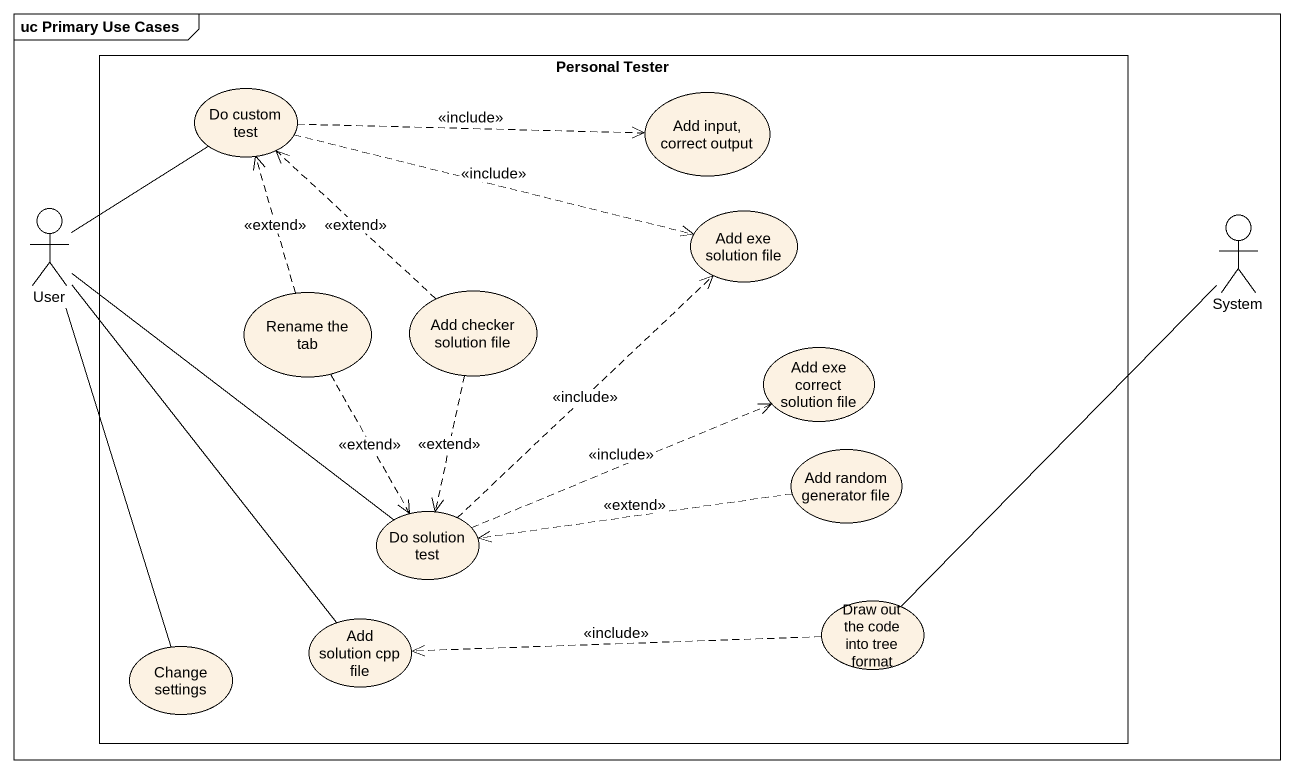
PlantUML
@startuml
mainframe uc Primary Use Cases
rectangle "Personal Tester" as Personal_Tester {
  usecase "Do custom test" as Do_custom_test
  usecase "Add input, correct output" as Add_input_correct_output
  usecase "Add exe solution file" as Add_exe_solution_file
  usecase "Rename the tab" as Rename_the_tab
  usecase "Add checker solution file" as Add_checker_solution_file
  usecase "Add exe correct solution file" as Add_exe_correct_solution
  usecase "Add random generator file" as Add_random_generator_file
  usecase "Do solution test" as Do_solution_test
  usecase "Add solution cpp file" as Add_solution_cpp_file
  usecase "Draw out the code into tree format" as Draw_out_the_code_into_tree
  usecase "Change settings" as Change_settings
}
actor User
actor System
Do_custom_test .right.> Add_input_correct_output : <<include>>
Do_custom_test .right.> Add_exe_solution_file : <<include>>
User -up- Do_custom_test
User -- Do_solution_test
User -- Add_solution_cpp_file
User -- Change_settings
System -- Draw_out_the_code_into_tree
Rename_the_tab .up.> Do_custom_test : <<extend>>
Rename_the_tab ..> Do_solution_test : <<extend>>
Add_checker_solution_file .up.> Do_custom_test : <<extend>>
Add_checker_solution_file ..> Do_solution_test : <<extend>>
Add_random_generator_file .left.> Do_solution_test : <<extend>>
Do_solution_test .up.> Add_exe_solution_file : <<include>>
Do_solution_test .right.> Add_exe_correct_solution : <<include>>
Draw_out_the_code_into_tree .left.> Add_solution_cpp_file : <<include>>
@enduml
